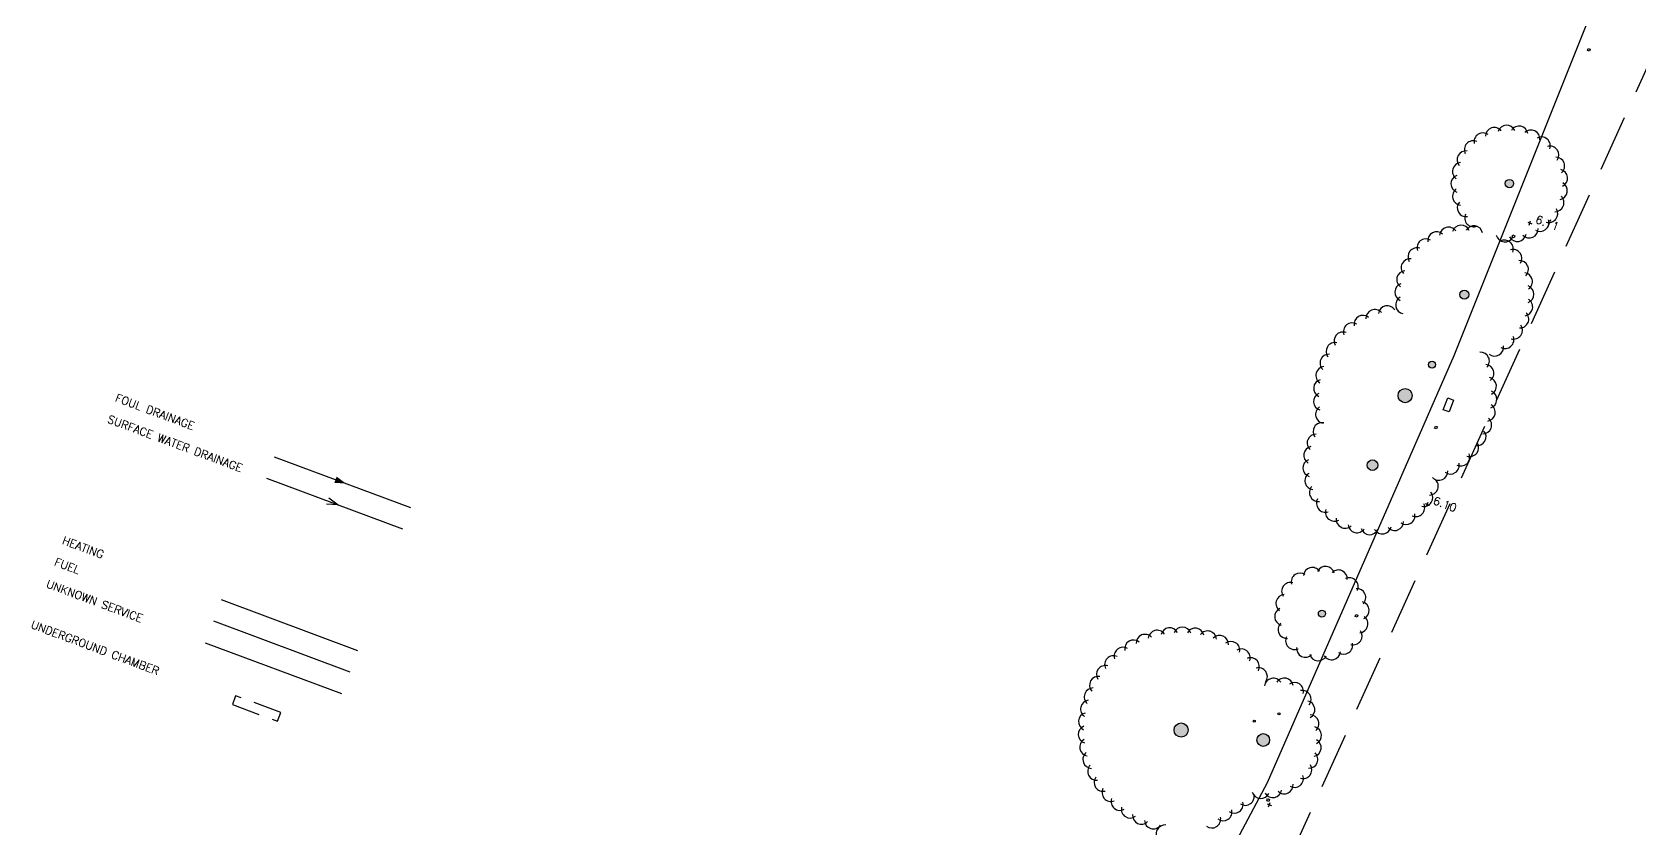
# Model space of a CAD drawing. Header units: millimetres. Extents: x 521005098 to 521837086, y 174609906 to 175681253.
# Drawn here: x 521075979 to 521148302, y 174944288 to 174980128 of the extents above; entities that cross this region are included whole.
import ezdxf

# ---------------------------------------------------------------- set-up
doc = ezdxf.new("R2010")
doc.units = ezdxf.units.MM
doc.header["$LTSCALE"] = 200
doc.linetypes.add('layout$0$HIDDEN', pattern=[9.525, 6.35, -3.175])
doc.linetypes.add('layout$0$survey$0$DASHED', pattern=[19.05, 12.7, -6.35])
for name, color, linetype in [('layout$0$ED-CHAMBER', 7, 'layout$0$HIDDEN'), ('layout$0$ED-FOUL', 3, 'Continuous'), ('layout$0$ED-FUEL', 104, 'Continuous'), ('layout$0$ED-HEATING', 240, 'layout$0$HIDDEN'), ('layout$0$ED-STORM', 3, 'Continuous'), ('layout$0$ED-UNKNOWN_SERVICE', 190, 'Continuous'), ('layout$0$survey$0$BOUNDARY', 8, 'Continuous'), ('layout$0$survey$0$DETAIL', 8, 'Continuous'), ('layout$0$survey$0$LEVEL', 8, 'Continuous'), ('layout$0$survey$0$SERVICE', 8, 'Continuous'), ('layout$0$survey$0$SPORTS_PITCH', 8, 'layout$0$survey$0$DASHED'), ('layout$0$survey$0$VEGETATION', 8, 'Continuous')]:
    doc.layers.add(name, color=color, linetype=linetype)
doc.styles.add('layout$0$ROMANS', font='Romans.shx')
doc.styles.add('layout$0$survey$0$ROMANS', font='Romans.shx')

# ---------------------------------------------------------------- blocks, each defined once
blk = doc.blocks.new('layout')
at = {"layer": 'layout$0$survey$0$VEGETATION', "linetype": 'Continuous'}
h = blk.add_hatch(color=256, dxfattribs=at)
edge = h.paths.add_edge_path()
edge.add_arc((521142433.8, 174973313.3), 191, 0, 360)
edge = h.paths.add_edge_path()
edge.add_arc((521140408.4, 174968320.2), 206.9, 0, 360)
edge = h.paths.add_edge_path()
edge.add_arc((521138952.9, 174965170.3), 159.2, 0, 360)
edge = h.paths.add_edge_path()
edge.add_arc((521137743.7, 174963775.6), 318.3, 0, 360)
edge = h.paths.add_edge_path()
edge.add_arc((521136274.7, 174960648.4), 238.7, 0, 360)
edge = h.paths.add_edge_path()
edge.add_arc((521133999.4, 174953971.4), 159.2, 0, 360)
edge = h.paths.add_edge_path()
edge.add_arc((521131361.3, 174948284), 286.5, 0, 360)
edge = h.paths.add_edge_path()
edge.add_arc((521132067.6, 174949463.3), 47.7, 0, 360)
edge = h.paths.add_edge_path()
edge.add_arc((521130956.8, 174949135.8), 47.7, 0, 360)
edge = h.paths.add_edge_path()
edge.add_arc((521127665.1, 174948732.4), 318.3, 0, 360)
edge = h.paths.add_edge_path()
edge.add_arc((521126446.4, 174940381), 286.5, 0, 360)
edge = h.paths.add_edge_path()
edge.add_arc((521128048.1, 174943526.1), 63.7, 0, 360)
edge = h.paths.add_edge_path()
edge.add_arc((521126137.6, 174931663.7), 238.7, 0, 360)
edge = h.paths.add_edge_path()
edge.add_arc((521122982.6, 174925120), 143.2, 0, 360)
edge = h.paths.add_edge_path()
edge.add_arc((521119331.7, 174926190.4), 143.2, 0, 360)
edge = h.paths.add_edge_path()
edge.add_arc((521117484.6, 174925529), 143.2, 0, 360)
edge = h.paths.add_edge_path()
edge.add_arc((521122288.8, 174934120.7), 47.7, 0, 360)
at = {"layer": 'layout$0$ED-CHAMBER'}
blk.add_lwpolyline([(521084984.6, 174949881), (521087012.3, 174949125.9), (521087159.9, 174949522.2), (521085132.1, 174950277.3)], close=True, dxfattribs=at)
at = {"layer": 'layout$0$ED-FOUL'}
blk.add_line((521086870.9, 174961021), (521093002.2, 174958738), dxfattribs=at)
blk.add_lwpolyline([(521090093.3, 174959821.1, 0, 300, 0), (521089624.7, 174959995.6, 300, 300, 0)], format="xyseb", dxfattribs=at)
at = {"layer": 'layout$0$ED-FUEL'}
blk.add_line((521084133, 174953641.1), (521090264.4, 174951358), dxfattribs=at)
at = {"layer": 'layout$0$ED-HEATING', "color": 240, "linetype": 'Continuous'}
blk.add_line((521084479.5, 174954598.8), (521090610.9, 174952315.8), dxfattribs=at)
at = {"layer": 'layout$0$ED-STORM'}
blk.add_line((521086515, 174960065.4), (521092646.4, 174957782.4), dxfattribs=at)
blk.add_lwpolyline([(521089323.2, 174959179.6), (521089740.2, 174958864.1), (521089218.5, 174958898.2)], dxfattribs=at)
at = {"layer": 'layout$0$ED-UNKNOWN_SERVICE'}
blk.add_line((521083765.1, 174952653), (521089896.5, 174950370), dxfattribs=at)
at = {"layer": 'layout$0$survey$0$BOUNDARY', "linetype": 'Continuous', "flags": 128}
blk.add_lwpolyline([(521188668.2, 175086838.3), (521182683.5, 175071509.7), (521176929.5, 175056925.3), (521171422, 175043100.6), (521165455.2, 175028546.4), (521158935.3, 175012150.1), (521152703.8, 174997002.6), (521146888.8, 174982974.6), (521139934.9, 174965562.5), (521131536.6, 174946364.6), (521125713, 174935423.6), (521125259.6, 174934578.2)], dxfattribs=at)
at = {"layer": 'layout$0$survey$0$DETAIL', "linetype": 'Continuous', "flags": 128}
for points in [[(521146034.5, 174979270.1), (521145940.8, 174979305), (521145975.7, 174979398.7), (521146069.4, 174979363.8)], [(521142647.3, 174970874.6), (521142553.6, 174970909.5), (521142588.5, 174971003.2), (521142682.2, 174970968.3)], [(521139161.2, 174962280.9), (521139067.5, 174962315.8), (521139102.4, 174962409.5), (521139196.1, 174962374.6)], [(521135582.5, 174953808.7), (521135488.8, 174953843.6), (521135523.7, 174953937.3), (521135617.4, 174953902.5)], [(521131610.4, 174945518.5), (521131516.6, 174945553.4), (521131551.5, 174945647.1), (521131645.2, 174945612.2)]]:
    blk.add_lwpolyline(points, close=True, dxfattribs=at)
at = {"layer": 'layout$0$survey$0$LEVEL', "flags": 128}
for points in [[(521143316.9, 174971446.5), (521143386.7, 174971633.9)], [(521143258.1, 174971575.1), (521143445.6, 174971505.3)], [(521138649.7, 174958921.6), (521138837.2, 174958851.8)], [(521138708.6, 174958793), (521138778.3, 174958980.4)]]:
    blk.add_lwpolyline(points, dxfattribs=at)
at = {"layer": 'layout$0$survey$0$SERVICE', "linetype": 'Continuous', "flags": 128}
blk.add_lwpolyline([(521139925.6, 174963574.6), (521139720.3, 174963042.8), (521139459.1, 174963143.7), (521139664.4, 174963675.4)], close=True, dxfattribs=at)
at = {"layer": 'layout$0$survey$0$SPORTS_PITCH', "linetype": 'layout$0$survey$0$DASHED', "flags": 128}
blk.add_lwpolyline([(521186373.9, 174908283.2), (521128707.3, 174934473), (521168664.2, 175022847.8), (521226317.3, 174996455.1), (521186373.9, 174908283.2)], close=True, dxfattribs=at)
at = {"layer": 'layout$0$survey$0$VEGETATION', "flags": 128}
for points in [[(521131543.2, 174945411.5), (521131730.6, 174945341.7)], [(521131602, 174945282.9), (521131671.8, 174945470.3)]]:
    blk.add_lwpolyline(points, dxfattribs=at)
at = {"layer": 'layout$0$survey$0$VEGETATION', "linetype": 'Continuous'}
for centre, radius in [((521142433.8, 174973313.3), 191), ((521140408.4, 174968320.2), 206.9), ((521138952.9, 174965170.3), 159.2), ((521137743.7, 174963775.6), 318.3), ((521136274.7, 174960648.4), 238.7), ((521133999.4, 174953971.4), 159.2), ((521130956.8, 174949135.8), 47.7), ((521132067.6, 174949463.3), 47.7), ((521127665.1, 174948732.4), 318.3), ((521131361.3, 174948284), 286.5)]:
    blk.add_circle(centre, radius, dxfattribs=at)
for centre, start, end in [((521142307, 174975540.1), 23.621917, 162.893647), ((521140809, 174974841.3), 67.122556, 206.394286), ((521141243.3, 174975199.5), 52.622343, 191.894073), ((521141753.5, 174975437.5), 38.12213, 177.39386), ((521142868.6, 174975500.9), 9.121704, 148.393434), ((521143402.5, 174975322.4), 354.621491, 133.893221), ((521143874.7, 174975015.8), 340.121278, 119.393008), ((521140478.1, 174974385.8), 81.622769, 220.8945), ((521144255, 174974600.8), 325.621065, 104.892795), ((521144519.4, 174974103.8), 311.120852, 90.392582), ((521140271.9, 174973862), 96.122982, 235.394713), ((521144650.9, 174973556.4), 296.620639, 75.892369), ((521140203.4, 174973303.2), 110.623195, 249.894926), ((521140277, 174972745.1), 125.123408, 264.395139), ((521144641.1, 174972993.5), 282.120426, 61.392156), ((521140487.9, 174972223.2), 139.623621, 278.895352), ((521144490.7, 174972451), 267.620213, 46.891943), ((521140822.9, 174971770.7), 154.123834, 293.395565), ((521143814.8, 174971561.9), 238.619786, 17.891517), ((521144209.3, 174971963.5), 253.12, 32.39173), ((521139158.5, 174970747.7), 47.606652, 186.878382), ((521139694.4, 174970955.6), 35.523141, 174.794871), ((521140261.9, 174971046.7), 23.43963, 162.71136), ((521140835.9, 174971016.9), 11.356119, 150.62785), ((521142229.9, 174971092.3), 195.119147, 334.390878), ((521142792.5, 174971112), 209.61936, 348.891091), ((521143332.2, 174971271.9), 224.119573, 3.391304), ((521138274.3, 174970023.3), 71.773674, 211.045404), ((521138678.1, 174970432.3), 59.690163, 198.961893), ((521142208.9, 174970372.8), 339.108111, 118.379842), ((521142598.7, 174969950.5), 327.024601, 106.296331), ((521137965, 174969538.8), 83.857184, 223.128915), ((521142891.4, 174969455.8), 314.94109, 94.21282), ((521137680.3, 174968431.7), 108.024206, 247.295937), ((521137764.1, 174969000.3), 95.940695, 235.212426), ((521143074.2, 174968910.9), 302.857579, 82.129309), ((521143138.7, 174968339.7), 290.774068, 70.045798), ((521137717.4, 174967858.1), 120.107717, 259.379447), ((521143082.3, 174967767.8), 278.690557, 57.962287), ((521135846.5, 174966987.5), 50.933492, 190.205222), ((521136376.1, 174967246.3), 41.870858, 181.142589), ((521136939.8, 174967418.4), 32.808225, 172.079956), ((521142907.4, 174967220.2), 266.607046, 45.878777), ((521134941.4, 174966237.9), 69.058758, 208.330488), ((521135364.2, 174966648.6), 59.996125, 199.267855), ((521142621.8, 174966721.5), 254.523535, 33.795266), ((521134588.5, 174965765.8), 78.121391, 217.393121), ((521141773.3, 174965955.4), 230.356514, 9.628244), ((521142238.1, 174966293.5), 242.440024, 21.711755), ((521134314.4, 174965244), 87.184024, 226.455755), ((521141133.7, 174965332.4), 315.029377, 94.301107), ((521141336.6, 174964778.9), 305.966744, 85.238474), ((521134027.8, 174964104.3), 105.30929, 244.581021), ((521134125.9, 174964685.5), 96.246657, 235.518388), ((521141449.8, 174964200.5), 296.904111, 76.175841), ((521134022.4, 174963514.9), 114.371924, 253.643654), ((521141470.5, 174963611.4), 287.841477, 67.113208), ((521134109.9, 174962932), 123.434557, 262.706287), ((521141398.1, 174963026.4), 278.778844, 58.050575), ((521133999, 174962157.1), 76.822715, 216.094446), ((521141234.5, 174962460.2), 269.716211, 48.987941), ((521133580.8, 174961093.2), 100.989737, 240.261467), ((521133733.6, 174961647.3), 88.906226, 228.177957), ((521140652, 174961439.5), 251.590945, 30.862675), ((521140983.7, 174961926.7), 260.653578, 39.925308), ((521133547.4, 174960519.4), 113.073248, 252.344978), ((521140247.7, 174961010.5), 242.528312, 21.800042), ((521133634.8, 174959951.3), 125.156759, 264.428489), ((521139263.3, 174960368.7), 224.403045, 3.674776), ((521139780.9, 174960650.6), 233.465678, 12.737409), ((521133839.2, 174959414.1), 137.24027, 276.512), ((521138582.9, 174959189.9), 258.075378, 37.347109), ((521138837.1, 174959705.4), 270.158889, 49.43062), ((521134151.6, 174958931.6), 149.323781, 288.595511), ((521134558, 174958525.2), 161.407291, 300.679022), ((521138226.4, 174958739), 245.991867, 25.263598), ((521135040.5, 174958212.9), 173.490802, 312.762533), ((521135577.7, 174958008.5), 185.574313, 324.846044), ((521136719.6, 174957954.5), 209.741335, 349.013065), ((521137273.7, 174958107.3), 221.824846, 1.096576), ((521137783.5, 174958372.7), 233.908357, 13.180087), ((521136145.8, 174957921.1), 197.657824, 336.929554), ((521133017.4, 174955396.1), 54.94109, 194.21282), ((521133563.9, 174955646.1), 34.94109, 174.21282), ((521134163, 174955694), 14.94109, 154.21282), ((521134742.3, 174955534.2), 354.94109, 134.21282), ((521132589.3, 174954974.3), 74.94109, 214.21282), ((521135232, 174955185.9), 334.94109, 114.21282), ((521135573.1, 174954691.1), 314.94109, 94.21282), ((521132331.4, 174954431.6), 94.94109, 234.21282), ((521135724.3, 174954109.5), 294.94109, 74.21282), ((521132274.6, 174953833.3), 114.94109, 254.21282), ((521132425.8, 174953251.7), 134.94109, 274.21282), ((521135667.5, 174953511.2), 274.94109, 54.21282), ((521126042.4, 174952639.3), 42.91851, 182.19024), ((521126587.2, 174952823.2), 35.125651, 174.397381), ((521127151.8, 174952931.6), 27.332792, 166.604522), ((521127725.9, 174952962.4), 19.539933, 158.811663), ((521128298.9, 174952915.1), 11.747074, 151.018804), ((521128860.2, 174952790.5), 3.954215, 143.225945), ((521129399.4, 174952591), 356.161356, 135.433086), ((521132766.9, 174952756.9), 154.94109, 294.21282), ((521135409.5, 174952968.4), 254.94109, 34.21282), ((521124625.4, 174951674.7), 66.297087, 205.568817), ((521125052.4, 174952059.7), 58.504228, 197.775958), ((521125527.7, 174952383.2), 50.711369, 189.983099), ((521129906.6, 174952320.2), 348.368497, 127.640227), ((521130372.3, 174951983.1), 340.575638, 119.847368), ((521133256.6, 174952408.5), 174.94109, 314.21282), ((521133835.9, 174952248.7), 194.94109, 334.21282), ((521134435, 174952296.7), 214.94109, 354.21282), ((521134981.5, 174952546.6), 234.94109, 14.21282), ((521124254.5, 174951235.4), 74.089946, 213.361676), ((521130788.1, 174951586), 332.782779, 112.054509), ((521131146.2, 174951136.2), 324.98992, 104.26165), ((521123707.4, 174950227), 89.675664, 228.947394), ((521123946.6, 174950749.8), 81.882805, 221.154535), ((521131809.9, 174950666.4), 32.454856, 171.726586), ((521132308.5, 174950669.9), 9.076279, 148.348009), ((521132767.5, 174950475.3), 345.697702, 124.969432), ((521123541.3, 174949676.6), 97.468523, 236.740253), ((521133111.6, 174950114.5), 322.319125, 101.590855), ((521133284.3, 174949646.8), 298.940548, 78.212278), ((521123451.4, 174949108.7), 105.261382, 244.533112), ((521133467, 174949019.5), 309.616979, 88.888709), ((521123439.3, 174948533.9), 113.054241, 252.325971), ((521133582.5, 174948487.2), 295.589833, 74.861563), ((521123505.3, 174947962.7), 120.8471, 260.11883), ((521133565.5, 174947942.8), 281.562687, 60.834417), ((521123648, 174947405.8), 128.639959, 267.911689), ((521123865, 174946873.4), 136.432818, 275.704548), ((521133146, 174946946.2), 253.508394, 32.780125), ((521133417, 174947418.7), 267.53554, 46.807271), ((521124152.2, 174946375.3), 144.225677, 283.497407), ((521132307.1, 174946264.1), 225.454102, 4.725832), ((521132768.5, 174946553.6), 239.481248, 18.752978), ((521124504.2, 174945920.8), 152.018536, 291.290266), ((521124914.7, 174945518.1), 159.811395, 299.083125), ((521130551.8, 174945745.9), 236.368526, 15.640257), ((521131246, 174946056.6), 197.399809, 336.67154), ((521131789.3, 174946095.1), 211.426956, 350.698686), ((521125375.9, 174945174.9), 167.604254, 306.875984), ((521125879.4, 174944897.4), 175.397113, 314.668843), ((521129555.7, 174945055.4), 233.824395, 13.096126), ((521130057.6, 174945395.1), 235.096461, 14.368191), ((521126415.9, 174944690.7), 183.189972, 322.461702), ((521126941.9, 174944064.9), 84.395341, 223.667071), ((521129046.4, 174944726.9), 232.55233, 11.82406)]:
    blk.add_arc(centre, 400, start, end, dxfattribs=at)
at = {"layer": 'layout$0$ED-CHAMBER', "style": 'layout$0$ROMANS'}
blk.add_text('UNDERGROUND CHAMBER', height=360, rotation=339.576964, dxfattribs=at).set_placement((521075888.4, 174953334.4))
at = {"layer": 'layout$0$ED-FOUL', "style": 'layout$0$ROMANS'}
blk.add_text('FOUL DRAINAGE', height=360, rotation=339.576964, dxfattribs=at).set_placement((521079685.6, 174963532.2))
at = {"layer": 'layout$0$ED-FUEL', "style": 'layout$0$ROMANS'}
blk.add_text('FUEL', height=360, rotation=339.576964, dxfattribs=at).set_placement((521076947.7, 174956152.2))
at = {"layer": 'layout$0$ED-HEATING', "color": 240, "style": 'layout$0$ROMANS'}
blk.add_text('HEATING', height=360, rotation=339.576964, dxfattribs=at).set_placement((521077297, 174957117.3))
at = {"layer": 'layout$0$ED-STORM', "style": 'layout$0$ROMANS'}
blk.add_text('SURFACE WATER DRAINAGE', height=360, rotation=339.576964, dxfattribs=at).set_placement((521079329.7, 174962576.5))
at = {"layer": 'layout$0$ED-UNKNOWN_SERVICE', "style": 'layout$0$ROMANS'}
blk.add_text('UNKNOWN SERVICE', height=360, rotation=339.576964, dxfattribs=at).set_placement((521076579.8, 174955164.2))
at = {"layer": 'layout$0$survey$0$LEVEL', "style": 'layout$0$survey$0$ROMANS'}
for s, p in [('6.11', (521143574.2, 174971564.1)), ('6.10', (521138965.8, 174958910.6))]:
    blk.add_text(s, height=360, rotation=339.576964, dxfattribs=at).set_placement(p)

msp = doc.modelspace()

# ---------------------------------------------------------------- block references
msp.add_blockref('layout', (0, 0))

doc.saveas('drawing.dxf')
